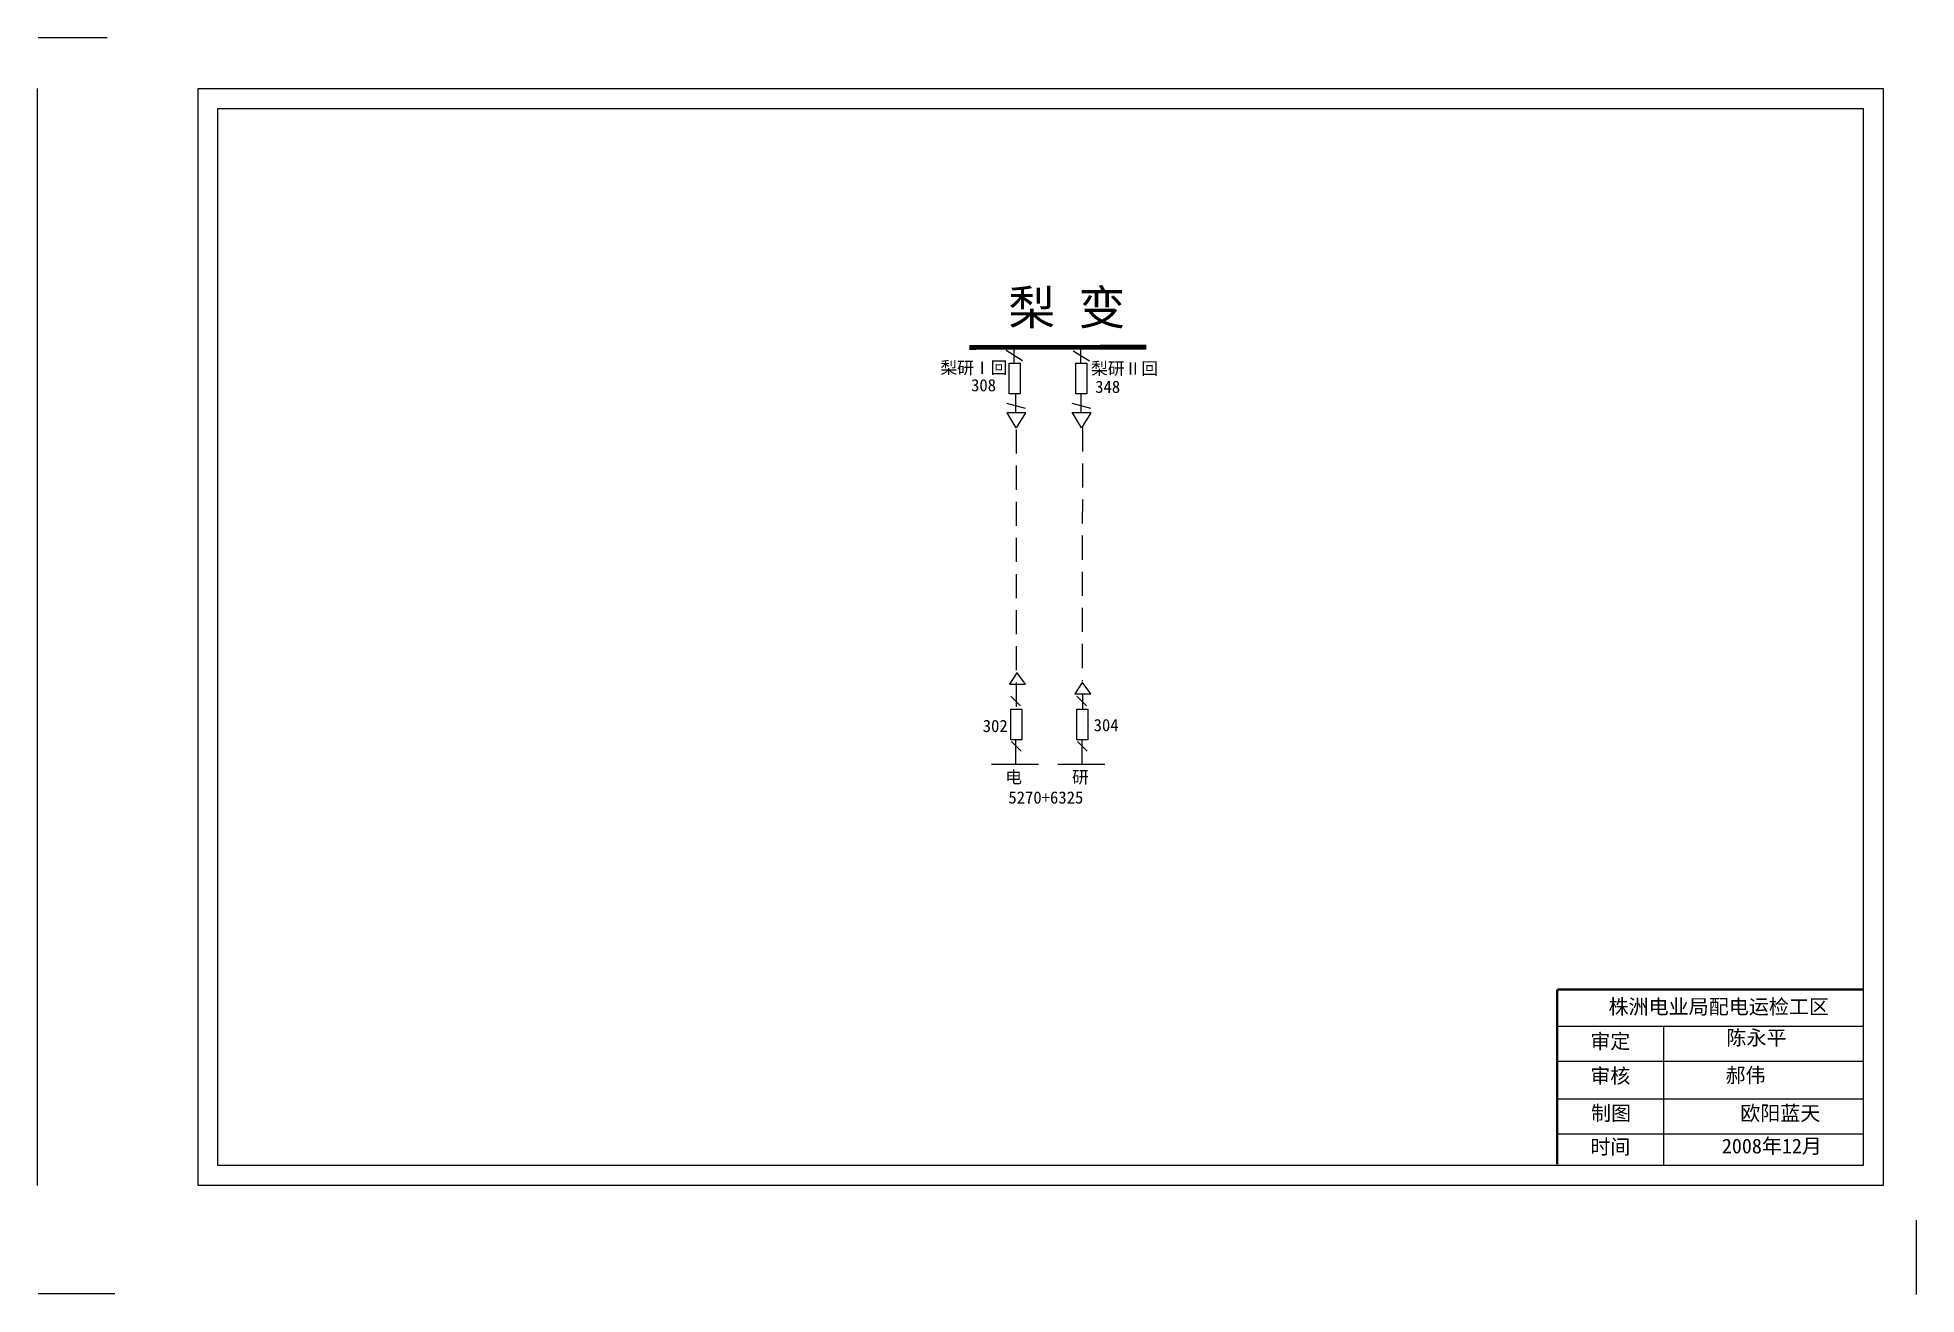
# Model space of a CAD drawing. Extents: x -33 to 351, y -22 to 235.
import ezdxf

# ---------------------------------------------------------------- set-up
doc = ezdxf.new("R2010")
doc.units = 0
doc.header["$LTSCALE"] = 0.774411
doc.linetypes.add('ACAD_ISO02W100', pattern=[15, 12, -3])
doc.linetypes.add('DASHED2', pattern=[9.525, 6.35, -3.175])
doc.layers.get('0').update_dxf_attribs({"linetype": 'CONTINUOUS'})
doc.styles.get("Standard").update_dxf_attribs({"font": 'SimSun.ttf', "height": 2.5})
doc.styles.add('字体', font='', dxfattribs={"height": 2.5})
doc.styles.get('字体').set_extended_font_data('楷体_GB2312')

msp = doc.modelspace()

# ---------------------------------------------------------------- linework, layer by layer
at = {"linetype": 'Continuous'}
for p, q in [((-32.8, 234.51), (-18.72, 234.51)), ((-32.9, 0.12), (-32.9, 224.09)), ((-0.13, 224.09), (343.84, 224.09)), ((-0.13, 0.12), (-0.13, 224.09)), ((343.84, 224.09), (343.84, 0.12)), ((3.91, 220.04), (339.8, 220.04)), ((3.91, 4.17), (3.91, 220.04)), ((339.8, 220.04), (339.8, 4.17)), ((164.82, 170.65), (168.18, 168.57)), ((178.47, 170.56), (181.82, 168.48)), ((166.74, 161.7), (166.74, 157.94)), ((180.06, 161.7), (180.06, 157.94)), ((164.93, 157.92), (168.87, 157.92)), ((168.77, 158.76), (164.97, 159.77)), ((166.86, 154.81), (165.02, 157.89)), ((168.8, 157.89), (166.86, 154.81)), ((178.25, 157.92), (182.19, 157.92)), ((182.09, 158.76), (178.29, 159.77)), ((180.18, 154.81), (178.34, 157.89)), ((182.12, 157.89), (180.18, 154.81)), ((167, 104.8), (165.49, 102.45)), ((168.77, 102.45), (167, 104.87)), ((165.49, 102.45), (168.77, 102.45)), ((167.77, 98.05), (165.79, 100.04)), ((180.34, 102.84), (178.83, 100.48)), ((178.83, 100.48), (182.11, 100.48)), ((181.25, 98.05), (179.28, 100.04)), ((182.11, 100.48), (180.34, 102.9)), ((180.39, 100.5), (180.39, 97.4)), ((167.86, 88.76), (165.88, 90.74)), ((166.76, 91.19), (166.76, 86.19)), ((181.34, 88.76), (179.37, 90.74)), ((180.24, 91.19), (180.24, 86.19)), ((161.8, 86.16), (171.41, 86.16)), ((175.36, 86.16), (184.97, 86.16)), ((277.36, 32.61), (339.73, 32.61)), ((299.01, 32.6), (299.01, 4.27)), ((277.36, 25.51), (339.73, 25.51)), ((277.36, 17.76), (339.73, 17.76)), ((277.36, 10.66), (339.73, 10.66)), ((339.8, 4.17), (3.91, 4.17)), ((343.84, 0.12), (-0.13, 0.12)), ((350.64, -22.15), (350.64, -6.96)), ((-32.8, -21.95), (-17.11, -21.95))]:
    msp.add_line(p, q, dxfattribs=at)
at = {"linetype": 'ACAD_ISO02W100'}
for p, q in [((166.48, 168.04), (166.49, 171.13)), ((180.05, 168.04), (180.05, 171.13))]:
    msp.add_line(p, q, dxfattribs=at)
at = {"linetype": 'DASHED2'}
for p, q in [((166.85, 154.47), (166.85, 97.41)), ((180.38, 154.93), (180.36, 103.07))]:
    msp.add_line(p, q, dxfattribs=at)
at = {"linetype": 'Continuous'}
for points, const_width in [([(193.42, 171.27), (157.31, 171.24)], 1), ([(277.32, 40.12), (277.32, 4.39)], 0.5), ([(277.36, 40.12), (339.73, 40.12)], 0.5)]:
    msp.add_lwpolyline(points, dxfattribs=dict(at, const_width=const_width))
for points in [[(167.69, 167.99), (167.69, 161.73), (165.47, 161.73), (165.47, 167.99)], [(181.26, 167.99), (181.26, 161.73), (179.03, 161.73), (179.03, 167.99)], [(168.01, 97.37), (168.01, 91.12), (165.79, 91.12), (165.79, 97.37)], [(181.49, 97.37), (181.49, 91.12), (179.27, 91.12), (179.27, 97.37)]]:
    msp.add_lwpolyline(points, close=True, dxfattribs=at)

# ---------------------------------------------------------------- texts
at = {"linetype": 'Continuous', "attachment_point": 1, "style": '字体'}
for s, insert, char_height, width in [('梨 变', (165.29, 182.9), 7, 28.4432), ('电      研', (164.66, 84.74), 2.5, 22.1559), ('株洲电业局配电运检工区', (287.78, 38.12), 3, 82.0179), ('审定', (284.06, 31.05), 3, 23.4615), ('陈永平', (311.85, 31.78), 3, 23.4615), ('审核', (284.06, 23.99), 3, 23.4615), ('郝伟', (311.66, 24.12), 3, 33.0539), ('制图', (284.22, 16.37), 3, 23.4615), ('欧阳蓝天', (314.67, 16.37), 3, 23.4615), ('时间', (284.06, 9.49), 3, 23.4615), ('2008年12月', (310.93, 9.66), 3, 23.4615)]:
    msp.add_mtext(s, dxfattribs=dict(at, insert=insert, char_height=char_height, width=width))
at = {"color": 0, "linetype": 'Continuous', "insert": (151.41, 168.34), "char_height": 2.5, "width": 14.2318, "attachment_point": 1, "style": '字体'}
msp.add_mtext('梨研Ⅰ回', dxfattribs=at)
at = {"linetype": 'Continuous', "char_height": 2.5, "attachment_point": 1}
for s, insert, width in [('{\\f楷体_GB2312|b0|i0|c134|p49;梨研Ⅱ回}', (182.17, 168.2), 21.0149), ('348', (182.99, 164.44), 5.6554), ('302', (160.04, 95.19), 5.1736), ('304', (182.68, 95.36), 5.1736), ('5270+6325', (165.27, 80.58), 39.428)]:
    msp.add_mtext(s, dxfattribs=dict(at, insert=insert, width=width))
at = {"color": 0, "linetype": 'Continuous', "insert": (157.66, 164.77), "char_height": 2.5, "width": 5.6554, "attachment_point": 1}
msp.add_mtext('308', dxfattribs=at)

doc.saveas('drawing.dxf')
